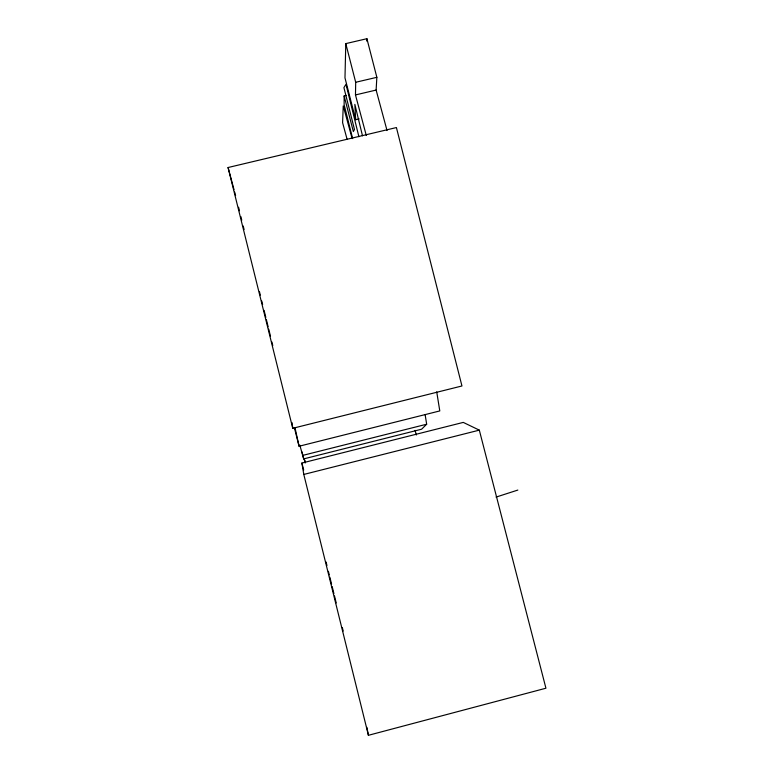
<?xml version="1.0" encoding="UTF-8"?>
<svg xmlns="http://www.w3.org/2000/svg" width="774" height="774" viewBox="0 0 774 774"><rect width="100%" height="100%" fill="white"/><g stroke="black" fill="none" stroke-linecap="round" stroke-linejoin="round"><path stroke-width="1.16" d="M346.365 95.415L344.14 95.937L344.14 104.703L352.634 138.585M366.286 135.469L355.479 94.931L355.692 82.276L345.784 43.625L366.905 38.7L376.851 77.313L376.125 90.065L387.039 130.535M345.784 43.625L344.981 77.874L355.672 119.709L359.155 118.886M366.76 41.08L366.905 38.7M425.158 414.864L426.668 424.22L421.607 429.212L303.698 458.895L299.809 445.118M496.066 497.092L517.835 490.068M368.424 735.3L545.931 688.221L479.319 430.141L463.268 422.401L301.889 463.046L303.795 474.443L368.424 735.3L366.876 727.337M302.441 455.47L426.668 424.22M303.795 474.443L479.319 430.141M292.756 428.303L461.952 385.974L396.414 127.555L228.069 167.523L292.756 428.303L292.059 422.681M294.362 427.703L299.074 446.25L439.787 410.926L436.72 391.847M355.479 94.931L376.125 90.065M355.692 82.276L376.851 77.313M352.122 138.517L343.24 105.941L342.592 122.679L347.139 139.455M228.069 167.523L234.029 189.707M234.657 192.049L235.606 195.551M415.096 430.363L416.315 434.998M344.14 95.937L353.35 131.609L354.463 129.461L343.917 87.636L345.997 84.289L358.894 136.717M301.889 463.046L303.689 470.06M304.83 460.191L305.411 462.533M303.998 458.314L305.159 462.997M238.576 207.258L239.447 210.77M240.888 216.633L241.759 220.145M243.21 225.998L244.081 229.52M259.445 291.614L260.306 295.136M261.757 300.989L262.628 304.511M264.079 310.364L265.821 317.398M266.401 319.739L268.133 326.773M268.713 329.114L270.455 336.139M271.906 342.002L272.777 345.514M326.077 561.982L326.947 565.494M328.399 571.347L329.269 574.85M329.85 577.191L331.591 584.215M332.172 586.557L333.904 593.581M334.484 595.922L336.226 602.946M342.321 627.53L343.192 631.033M301.986 451.9L303.698 458.895M362.493 135.798L354.85 104.374L355.672 119.709M295.049 427.945L299.074 446.25"/></g></svg>
